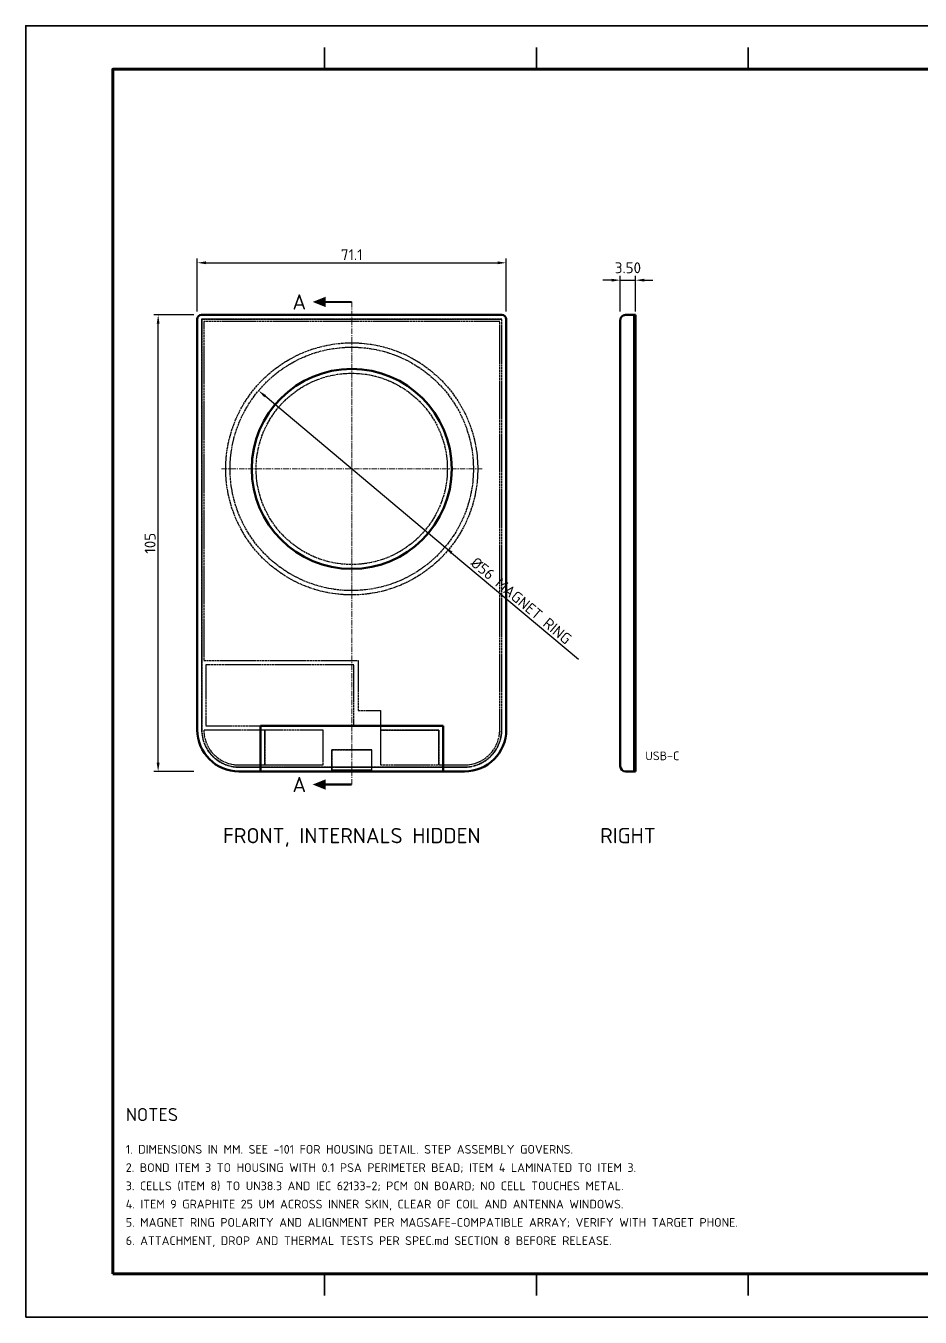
# Model space of a CAD drawing. Header units: millimetres. Extents: x 0 to 420, y 0 to 297.
# Drawn here: x 0 to 205.8, y 0 to 297 of the extents above; entities that cross this region are included whole.
import ezdxf
from ezdxf.enums import TextEntityAlignment as Align

# ---------------------------------------------------------------- set-up
doc = ezdxf.new("R2010")
doc.units = ezdxf.units.MM
doc.header["$LTSCALE"] = 0.4
doc.linetypes.add('CENTER', pattern=[5.08, 3.175, -0.635, 0.635, -0.635])
doc.linetypes.add('DASHED', pattern=[1.524, 1.27, -0.254])
for name, color, linetype, lineweight in [('BORDER', 7, 'CONTINUOUS', 70), ('CENTER', 1, 'CENTER', 18), ('DIM', 4, 'CONTINUOUS', 18), ('HIDDEN', 8, 'DASHED', 25), ('OUTLINE', 7, 'CONTINUOUS', 50), ('SECTION', 7, 'CONTINUOUS', 50), ('TEXT', 7, 'CONTINUOUS', 25), ('TITLE', 7, 'CONTINUOUS', 35)]:
    doc.layers.add(name, color=color, linetype=linetype, lineweight=lineweight)
doc.styles.add('KHENSU', font='isocpeur.ttf')
doc.dimstyles.new('KHENSU', dxfattribs={"dimtxt": 2.5, "dimasz": 2, "dimexe": 1, "dimexo": 0.8, "dimgap": 0.6, "dimtad": 1, "dimdsep": 46, "dimtxsty": 'KHENSU', "dimcen": -1.5, "dimclrd": 4, "dimclre": 4, "dimclrt": 7, "dimazin": 3, "dimtfac": 1, "dimtmove": 2, "dimatfit": 3})

msp = doc.modelspace()

# ---------------------------------------------------------------- linework, layer by layer
at = {"layer": 'BORDER'}
msp.add_lwpolyline([(20, 10), (410, 10), (410, 287), (20, 287)], close=True, dxfattribs=at)
at = {"layer": 'CENTER'}
for p, q in [((75, 122.5), (75, 233.5)), ((75, 165.1), (75, 225.1)), ((45, 195.1), (105, 195.1))]:
    msp.add_line(p, q, dxfattribs=at)
at = {"layer": 'HIDDEN'}
for p, q in [((39.45, 229.5), (39.45, 135.1)), ((39.45, 229.5), (39.45, 135.1)), ((39.45, 229.5), (39.45, 135.1)), ((109.55, 230.5), (40.45, 230.5)), ((109.55, 230.5), (40.45, 230.5)), ((109.55, 230.5), (40.45, 230.5)), ((109.55, 229.5), (40.45, 229.5)), ((40.45, 229.5), (40.45, 135.1)), ((109.55, 229.5), (40.45, 229.5)), ((40.45, 229.5), (40.45, 135.1)), ((109.5, 229.45), (40.5, 229.45)), ((109.5, 229.45), (40.5, 229.45)), ((40.5, 229.45), (40.5, 135.1)), ((40.5, 229.45), (40.5, 135.1)), ((109.05, 229), (40.95, 229)), ((40.95, 229), (40.95, 151)), ((40.95, 229), (40.95, 151)), ((109.05, 229), (40.95, 229)), ((109.05, 135.1), (109.05, 229)), ((109.05, 135.1), (109.05, 229)), ((109.5, 135.1), (109.5, 229.45)), ((109.5, 135.1), (109.5, 229.45)), ((109.55, 135.1), (109.55, 229.5)), ((109.55, 135.1), (109.55, 229.5)), ((110.55, 135.1), (110.55, 229.5)), ((110.55, 135.1), (110.55, 229.5)), ((110.55, 135.1), (110.55, 229.5)), ((40.95, 151), (76.45, 151)), ((40.95, 151), (76.45, 151)), ((75.45, 150), (41.45, 150)), ((75.45, 150), (41.45, 150)), ((41.45, 150), (41.45, 136)), ((41.45, 150), (41.45, 136)), ((75.45, 136), (75.45, 150)), ((75.45, 136), (75.45, 150)), ((76.45, 151), (76.45, 139.5)), ((76.45, 151), (76.45, 139.5)), ((76.45, 139.5), (81.6, 139.5)), ((76.45, 139.5), (81.6, 139.5)), ((81.6, 139.5), (81.6, 127)), ((81.6, 139.5), (81.6, 135)), ((55, 135), (40.951, 135)), ((68.4, 135), (40.951, 135)), ((41.45, 136), (75.45, 136)), ((41.45, 136), (75.45, 136)), ((54, 126.5), (54, 136)), ((54, 136), (96, 136)), ((54, 126.5), (54, 136)), ((54, 136), (96, 136)), ((55, 127), (55, 135)), ((55, 135), (55, 127)), ((68.4, 135), (55, 135)), ((68.4, 127), (68.4, 135)), ((68.4, 127), (68.4, 135)), ((81.6, 135), (81.6, 127)), ((95, 135), (81.6, 135)), ((81.6, 135), (95, 135)), ((95, 127), (95, 135)), ((95, 135), (95, 127)), ((96, 136), (96, 126.5)), ((96, 136), (96, 126.5)), ((70.4, 130.5), (70.4, 126.5)), ((70.4, 125.763), (70.4, 130.5)), ((70.4, 130.5), (79.6, 130.5)), ((79.6, 130.5), (70.4, 130.5)), ((79.6, 126.5), (79.6, 130.5)), ((79.6, 125.763), (79.6, 130.5)), ((49.05, 127), (55, 127)), ((49.05, 127), (68.4, 127)), ((49.05, 126.55), (100.95, 126.55)), ((49.05, 126.55), (100.95, 126.55)), ((49.05, 126.5), (100.95, 126.5)), ((49.05, 126.5), (54, 126.5)), ((49.05, 125.5), (100.95, 125.5)), ((49.05, 125.5), (100.95, 125.5)), ((54, 126.5), (70.4, 126.5)), ((54, 126.5), (54, 125.5)), ((54, 126.5), (54, 125.5)), ((54, 126.5), (70.4, 126.5)), ((54, 126.5), (70.4, 126.5)), ((54, 125.5), (70.4, 125.5)), ((54, 125.5), (96, 125.5)), ((55, 127), (68.4, 127)), ((79.6, 126.5), (70.4, 126.5)), ((70.4, 125.5), (70.4, 126.5)), ((70.4, 126.5), (70.4, 125.5)), ((70.4, 126.5), (70.4, 125.5)), ((79.6, 126.5), (96, 126.5)), ((79.6, 125.5), (79.6, 126.5)), ((79.6, 125.5), (79.6, 126.5)), ((79.6, 126.5), (96, 126.5)), ((79.6, 125.5), (79.6, 126.5)), ((79.6, 126.5), (96, 126.5)), ((79.6, 125.5), (96, 125.5)), ((81.6, 127), (95, 127)), ((81.6, 127), (100.95, 127)), ((95, 127), (100.95, 127)), ((96, 125.5), (96, 126.5)), ((96, 126.5), (100.95, 126.5)), ((96, 125.5), (96, 126.5))]:
    msp.add_line(p, q, dxfattribs=at)
for radius in [29, 29, 28, 28, 23, 23, 23, 23, 22, 22]:
    msp.add_circle((75, 195.1), radius, dxfattribs=at)
for centre, radius, start, end in [((40.45, 229.5), 1, 90, 180), ((40.45, 229.5), 1, 90, 180), ((109.55, 229.5), 1, 0, 90), ((109.55, 229.5), 1, 0, 90), ((49.05, 135.1), 9.6, 180, -90), ((49.05, 135.1), 9.6, 180, -90), ((49.05, 135.1), 9.6, 180, -90), ((49.05, 135.1), 8.6, 180, -90), ((49.05, 135.1), 8.6, 180, -90), ((49.05, 135.1), 8.55, 180, -90), ((49.05, 135.1), 8.55, 180, -90), ((49.05, 135.1), 8.1, -179.29263, -90), ((49.05, 135.1), 8.1, -179.29263, -90), ((100.95, 135.1), 9.6, -90, 0), ((100.95, 135.1), 8.6, -90, 0), ((100.95, 135.1), 8.6, -90, 0), ((100.95, 135.1), 8.55, -90, 0), ((100.95, 135.1), 8.55, -90, 0), ((100.95, 135.1), 9.6, -90, 0), ((100.95, 135.1), 9.6, -90, 0), ((100.95, 135.1), 8.1, -90, 0), ((100.95, 135.1), 8.1, -90, 0)]:
    msp.add_arc(centre, radius, start, end, dxfattribs=at)
at = {"layer": 'OUTLINE'}
for p, q in [((39.45, 135.1), (39.45, 229.5)), ((40.45, 230.5), (109.55, 230.5)), ((110.55, 229.5), (110.55, 135.1)), ((136.8, 229.3), (136.8, 135.1)), ((140, 230.5), (138, 230.5)), ((140.3, 230.5), (140, 230.5)), ((140, 135.1), (140, 229.5)), ((140, 135.1), (140, 229.5)), ((140.3, 135.1), (140.3, 229.5)), ((54, 126.7), (54, 136)), ((54, 136), (96, 136)), ((54, 126.7), (54, 136)), ((54, 136), (96, 136)), ((96, 136), (96, 126.7)), ((96, 136), (96, 126.7)), ((136.8, 135.1), (136.8, 126.7)), ((54, 125.5), (49.05, 125.5)), ((49.05, 125.5), (54, 125.5)), ((54, 125.5), (70.4, 125.5)), ((70.4, 125.5), (54, 125.5)), ((79.6, 125.763), (70.4, 125.763)), ((79.6, 125.5), (70.4, 125.5)), ((79.6, 125.5), (96, 125.5)), ((96, 125.5), (79.6, 125.5)), ((100.95, 125.5), (96, 125.5)), ((96, 125.5), (100.95, 125.5)), ((140, 125.5), (138, 125.5)), ((139.4, 125.5), (138, 125.5)), ((139.4, 125.5), (138, 125.5)), ((139.55, 125.5), (139.4, 125.5)), ((140, 125.5), (139.55, 125.5)), ((140.3, 125.5), (140, 125.5)), ((140.3, 125.5), (140, 125.5))]:
    msp.add_line(p, q, dxfattribs=at)
for points in [[(138, 230.5), (137.939, 230.498), (137.879, 230.494), (137.818, 230.486), (137.758, 230.475), (137.699, 230.462), (137.641, 230.445), (137.583, 230.425), (137.527, 230.403), (137.471, 230.377), (137.418, 230.349), (137.365, 230.318), (137.314, 230.285), (137.265, 230.249), (137.218, 230.211), (137.173, 230.17), (137.13, 230.127), (137.089, 230.082), (137.051, 230.035), (137.015, 229.986), (136.982, 229.935), (136.951, 229.882), (136.923, 229.828), (136.897, 229.773), (136.875, 229.717), (136.855, 229.659), (136.838, 229.601), (136.825, 229.542), (136.814, 229.482), (136.806, 229.421), (136.802, 229.361), (136.8, 229.3)], [(140, 229.5), (140, 229.532), (140, 229.565), (140, 229.597), (140, 229.629), (140, 229.661), (140, 229.694), (140, 229.726), (140, 229.758), (140, 229.79), (140, 229.823), (140, 229.855), (140, 229.887), (140, 229.919), (140, 229.952), (140, 229.984), (140, 230.016), (140, 230.048), (140, 230.081), (140, 230.113), (140, 230.145), (140, 230.177), (140, 230.21), (140, 230.242), (140, 230.274), (140, 230.306), (140, 230.339), (140, 230.371), (140, 230.403), (140, 230.435), (140, 230.468), (140, 230.5)], [(140, 229.5), (140, 229.532), (140, 229.565), (140, 229.597), (140, 229.629), (140, 229.661), (140, 229.694), (140, 229.726), (140, 229.758), (140, 229.79), (140, 229.823), (140, 229.855), (140, 229.887), (140, 229.919), (140, 229.952), (140, 229.984), (140, 230.016), (140, 230.048), (140, 230.081), (140, 230.113), (140, 230.145), (140, 230.177), (140, 230.21), (140, 230.242), (140, 230.274), (140, 230.306), (140, 230.339), (140, 230.371), (140, 230.403), (140, 230.435), (140, 230.468), (140, 230.5)], [(140.3, 229.5), (140.3, 229.532), (140.3, 229.565), (140.3, 229.597), (140.3, 229.629), (140.3, 229.661), (140.3, 229.694), (140.3, 229.726), (140.3, 229.758), (140.3, 229.79), (140.3, 229.823), (140.3, 229.855), (140.3, 229.887), (140.3, 229.919), (140.3, 229.952), (140.3, 229.984), (140.3, 230.016), (140.3, 230.048), (140.3, 230.081), (140.3, 230.113), (140.3, 230.145), (140.3, 230.177), (140.3, 230.21), (140.3, 230.242), (140.3, 230.274), (140.3, 230.306), (140.3, 230.339), (140.3, 230.371), (140.3, 230.403), (140.3, 230.435), (140.3, 230.468), (140.3, 230.5)], [(136.8, 135.1), (136.8, 134.829), (136.8, 134.558), (136.8, 134.287), (136.8, 134.016), (136.8, 133.745), (136.8, 133.474), (136.8, 133.203), (136.8, 132.932), (136.8, 132.661), (136.8, 132.39), (136.8, 132.119), (136.8, 131.848), (136.8, 131.577), (136.8, 131.306), (136.8, 131.035), (136.8, 130.765), (136.8, 130.494), (136.8, 130.223), (136.8, 129.952), (136.8, 129.681), (136.8, 129.41), (136.8, 129.139), (136.8, 128.868), (136.8, 128.597), (136.8, 128.326), (136.8, 128.055), (136.8, 127.784), (136.8, 127.513), (136.8, 127.242), (136.8, 126.971), (136.8, 126.7)], [(140, 125.5), (140, 125.81), (140, 126.119), (140, 126.429), (140, 126.739), (140, 127.048), (140, 127.358), (140, 127.668), (140, 127.977), (140, 128.287), (140, 128.597), (140, 128.906), (140, 129.216), (140, 129.526), (140, 129.835), (140, 130.145), (140, 130.455), (140, 130.765), (140, 131.074), (140, 131.384), (140, 131.694), (140, 132.003), (140, 132.313), (140, 132.623), (140, 132.932), (140, 133.242), (140, 133.552), (140, 133.861), (140, 134.171), (140, 134.481), (140, 134.79), (140, 135.1)], [(140, 125.5), (140, 125.81), (140, 126.119), (140, 126.429), (140, 126.739), (140, 127.048), (140, 127.358), (140, 127.668), (140, 127.977), (140, 128.287), (140, 128.597), (140, 128.906), (140, 129.216), (140, 129.526), (140, 129.835), (140, 130.145), (140, 130.455), (140, 130.765), (140, 131.074), (140, 131.384), (140, 131.694), (140, 132.003), (140, 132.313), (140, 132.623), (140, 132.932), (140, 133.242), (140, 133.552), (140, 133.861), (140, 134.171), (140, 134.481), (140, 134.79), (140, 135.1)], [(140.3, 125.5), (140.3, 125.81), (140.3, 126.119), (140.3, 126.429), (140.3, 126.739), (140.3, 127.048), (140.3, 127.358), (140.3, 127.668), (140.3, 127.977), (140.3, 128.287), (140.3, 128.597), (140.3, 128.906), (140.3, 129.216), (140.3, 129.526), (140.3, 129.835), (140.3, 130.145), (140.3, 130.455), (140.3, 130.765), (140.3, 131.074), (140.3, 131.384), (140.3, 131.694), (140.3, 132.003), (140.3, 132.313), (140.3, 132.623), (140.3, 132.932), (140.3, 133.242), (140.3, 133.552), (140.3, 133.861), (140.3, 134.171), (140.3, 134.481), (140.3, 134.79), (140.3, 135.1)], [(54, 125.5), (54, 125.539), (54, 125.577), (54, 125.616), (54, 125.655), (54, 125.694), (54, 125.732), (54, 125.771), (54, 125.81), (54, 125.848), (54, 125.887), (54, 125.926), (54, 125.965), (54, 126.003), (54, 126.042), (54, 126.081), (54, 126.119), (54, 126.158), (54, 126.197), (54, 126.235), (54, 126.274), (54, 126.313), (54, 126.352), (54, 126.39), (54, 126.429), (54, 126.468), (54, 126.506), (54, 126.545), (54, 126.584), (54, 126.623), (54, 126.661), (54, 126.7)], [(54, 125.5), (54, 125.539), (54, 125.577), (54, 125.616), (54, 125.655), (54, 125.694), (54, 125.732), (54, 125.771), (54, 125.81), (54, 125.848), (54, 125.887), (54, 125.926), (54, 125.965), (54, 126.003), (54, 126.042), (54, 126.081), (54, 126.119), (54, 126.158), (54, 126.197), (54, 126.235), (54, 126.274), (54, 126.313), (54, 126.352), (54, 126.39), (54, 126.429), (54, 126.468), (54, 126.506), (54, 126.545), (54, 126.584), (54, 126.623), (54, 126.661), (54, 126.7)], [(70.4, 125.5), (70.4, 125.508), (70.4, 125.517), (70.4, 125.525), (70.4, 125.534), (70.4, 125.542), (70.4, 125.551), (70.4, 125.559), (70.4, 125.568), (70.4, 125.576), (70.4, 125.585), (70.4, 125.593), (70.4, 125.602), (70.4, 125.61), (70.4, 125.619), (70.4, 125.627), (70.4, 125.636), (70.4, 125.644), (70.4, 125.653), (70.4, 125.661), (70.4, 125.67), (70.4, 125.678), (70.4, 125.687), (70.4, 125.695), (70.4, 125.704), (70.4, 125.712), (70.4, 125.721), (70.4, 125.729), (70.4, 125.738), (70.4, 125.746), (70.4, 125.755), (70.4, 125.763)], [(79.6, 125.5), (79.6, 125.508), (79.6, 125.517), (79.6, 125.525), (79.6, 125.534), (79.6, 125.542), (79.6, 125.551), (79.6, 125.559), (79.6, 125.568), (79.6, 125.576), (79.6, 125.585), (79.6, 125.593), (79.6, 125.602), (79.6, 125.61), (79.6, 125.619), (79.6, 125.627), (79.6, 125.636), (79.6, 125.644), (79.6, 125.653), (79.6, 125.661), (79.6, 125.67), (79.6, 125.678), (79.6, 125.687), (79.6, 125.695), (79.6, 125.704), (79.6, 125.712), (79.6, 125.721), (79.6, 125.729), (79.6, 125.738), (79.6, 125.746), (79.6, 125.755), (79.6, 125.763)], [(96, 125.5), (96, 125.539), (96, 125.577), (96, 125.616), (96, 125.655), (96, 125.694), (96, 125.732), (96, 125.771), (96, 125.81), (96, 125.848), (96, 125.887), (96, 125.926), (96, 125.965), (96, 126.003), (96, 126.042), (96, 126.081), (96, 126.119), (96, 126.158), (96, 126.197), (96, 126.235), (96, 126.274), (96, 126.313), (96, 126.352), (96, 126.39), (96, 126.429), (96, 126.468), (96, 126.506), (96, 126.545), (96, 126.584), (96, 126.623), (96, 126.661), (96, 126.7)], [(96, 125.5), (96, 125.539), (96, 125.577), (96, 125.616), (96, 125.655), (96, 125.694), (96, 125.732), (96, 125.771), (96, 125.81), (96, 125.848), (96, 125.887), (96, 125.926), (96, 125.965), (96, 126.003), (96, 126.042), (96, 126.081), (96, 126.119), (96, 126.158), (96, 126.197), (96, 126.235), (96, 126.274), (96, 126.313), (96, 126.352), (96, 126.39), (96, 126.429), (96, 126.468), (96, 126.506), (96, 126.545), (96, 126.584), (96, 126.623), (96, 126.661), (96, 126.7)]]:
    msp.add_lwpolyline(points, dxfattribs=at)
msp.add_circle((75, 195.1), 23, dxfattribs=at)
msp.add_circle((75, 195.1), 23, dxfattribs=at)
for centre, radius, start, end in [((40.45, 229.5), 1, 90, 180), ((109.55, 229.5), 1, 0, 90), ((49.05, 135.1), 9.6, 180, -90), ((100.95, 135.1), 9.6, -90, 0), ((138, 126.7), 1.2, 180, -90), ((138, 126.7), 1.2, 180, -90)]:
    msp.add_arc(centre, radius, start, end, dxfattribs=at)
at = {"layer": 'SECTION', "const_width": 0.5}
for points in [[(75, 233.5), (69, 233.5)], [(75, 122.5), (69, 122.5)]]:
    msp.add_lwpolyline(points, dxfattribs=at)
at = {"layer": 'SECTION'}
for points in [[(69, 234.7), (66, 233.5), (69, 232.3)], [(69, 123.7), (66, 122.5), (69, 121.3)]]:
    msp.add_solid(points, dxfattribs=at)
at = {"layer": 'TITLE'}
for p, q in [((68.75, 287), (68.75, 292)), ((117.5, 287), (117.5, 292)), ((166.25, 287), (166.25, 292)), ((68.75, 10), (68.75, 5)), ((117.5, 10), (117.5, 5)), ((166.25, 10), (166.25, 5))]:
    msp.add_line(p, q, dxfattribs=at)
msp.add_lwpolyline([(0, 0), (420, 0), (420, 297), (0, 297)], close=True, dxfattribs=at)

# ---------------------------------------------------------------- texts
at = {"layer": 'TEXT', "style": 'KHENSU'}
for p in [(64.5, 233.5), (64.5, 122.5)]:
    msp.add_text('A', height=3.5, dxfattribs=at).set_placement(p, align=Align.MIDDLE_RIGHT)
for s, height, p in [('USB-C', 2, (142.55, 127.5)), ('NOTES', 3, (23, 44.2)), ('1. DIMENSIONS IN MM. SEE -101 FOR HOUSING DETAIL. STEP ASSEMBLY GOVERNS.', 2, (23, 37)), ('2. BOND ITEM 3 TO HOUSING WITH 0.1 PSA PERIMETER BEAD; ITEM 4 LAMINATED TO ITEM 3.', 2, (23, 32.8)), ('3. CELLS (ITEM 8) TO UN38.3 AND IEC 62133-2; PCM ON BOARD; NO CELL TOUCHES METAL.', 2, (23, 28.6)), ('4. ITEM 9 GRAPHITE 25 UM ACROSS INNER SKIN, CLEAR OF COIL AND ANTENNA WINDOWS.', 2, (23, 24.4)), ('5. MAGNET RING POLARITY AND ALIGNMENT PER MAGSAFE-COMPATIBLE ARRAY; VERIFY WITH TARGET PHONE.', 2, (23, 20.2)), ('6. ATTACHMENT, DROP AND THERMAL TESTS PER SPEC.md SECTION 8 BEFORE RELEASE.', 2, (23, 16))]:
    msp.add_text(s, height=height, dxfattribs=at).set_placement(p, align=Align.BOTTOM_LEFT)
for s, p in [('FRONT, INTERNALS HIDDEN', (75, 112.5)), ('RIGHT', (138.55, 112.5))]:
    msp.add_text(s, height=3.5, dxfattribs=at).set_placement(p, align=Align.TOP_CENTER)

# ---------------------------------------------------------------- dimensions: what is measured, and where the dimension line sits
at = {"layer": 'DIM'}
msp.add_linear_dim(base=(39.45, 242.5), p1=(39.45, 230.5), p2=(110.55, 230.5), dimstyle='KHENSU', override={"dimlfac": 1}, dxfattribs=at).render()
msp.add_linear_dim(base=(136.8, 238.5), p1=(136.8, 230.5), p2=(140.3, 230.5), text='3.50', dimstyle='KHENSU', override={"dimlfac": 1}, dxfattribs=at).render()
msp.add_linear_dim(base=(30.45, 125.5), p1=(39.45, 125.5), p2=(39.45, 230.5), angle=90, dimstyle='KHENSU', override={"dimlfac": 1}, dxfattribs=at).render()
msp.add_diameter_dim_2p(p1=(53.551, 213.098), p2=(96.449, 177.102), text='<> MAGNET RING', dimstyle='KHENSU', override={"dimlfac": 1}, dxfattribs=at).render()

doc.saveas('drawing.dxf')
